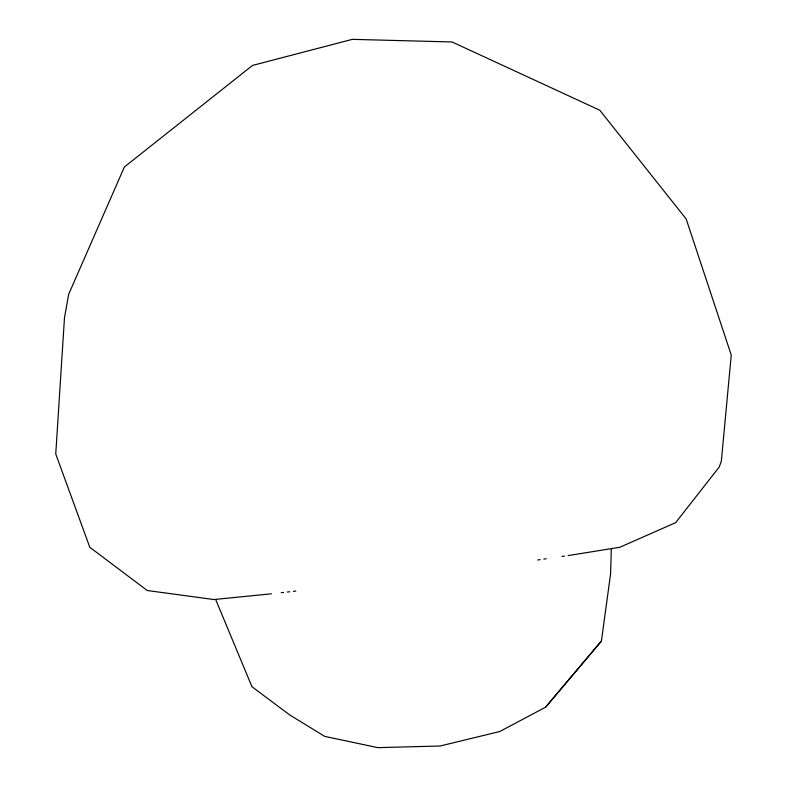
<?xml version="1.0" encoding="UTF-8"?>
<svg xmlns="http://www.w3.org/2000/svg" width="787" height="787" viewBox="0 0 787 787"><rect width="100%" height="100%" fill="white"/><g stroke="black" fill="none" stroke-linecap="round" stroke-linejoin="round"><path stroke-width="1.18" d="M611.302 549.257L610.574 573.989L601.416 641.051L545.548 707.238L499.725 731.526L440.149 745.997L377.898 747.65L324.697 736.386L289.646 714.881L251.968 686.736L215.953 600.186M545.548 707.238L601.416 641.051M537.737 559.98L540.167 559.626M543.807 559.104L546.237 558.75M562.026 556.468L564.456 556.114M568.106 555.592L619.822 547.26L675.62 522.666L719.2 467.084L721.335 461.212L731.251 355.065L686.175 218.983L599.783 110.21L452.033 41.957L352.35 39.35L252.509 65.429L124.356 167.021L68.666 294.328L64.475 317.81L55.749 453.991L89.787 547.25L147.248 590.525L213.956 599.537L271.476 593.801M281.215 592.709L283.645 592.434M287.294 592.031L289.724 591.755M293.374 591.342L295.814 591.076"/></g></svg>
